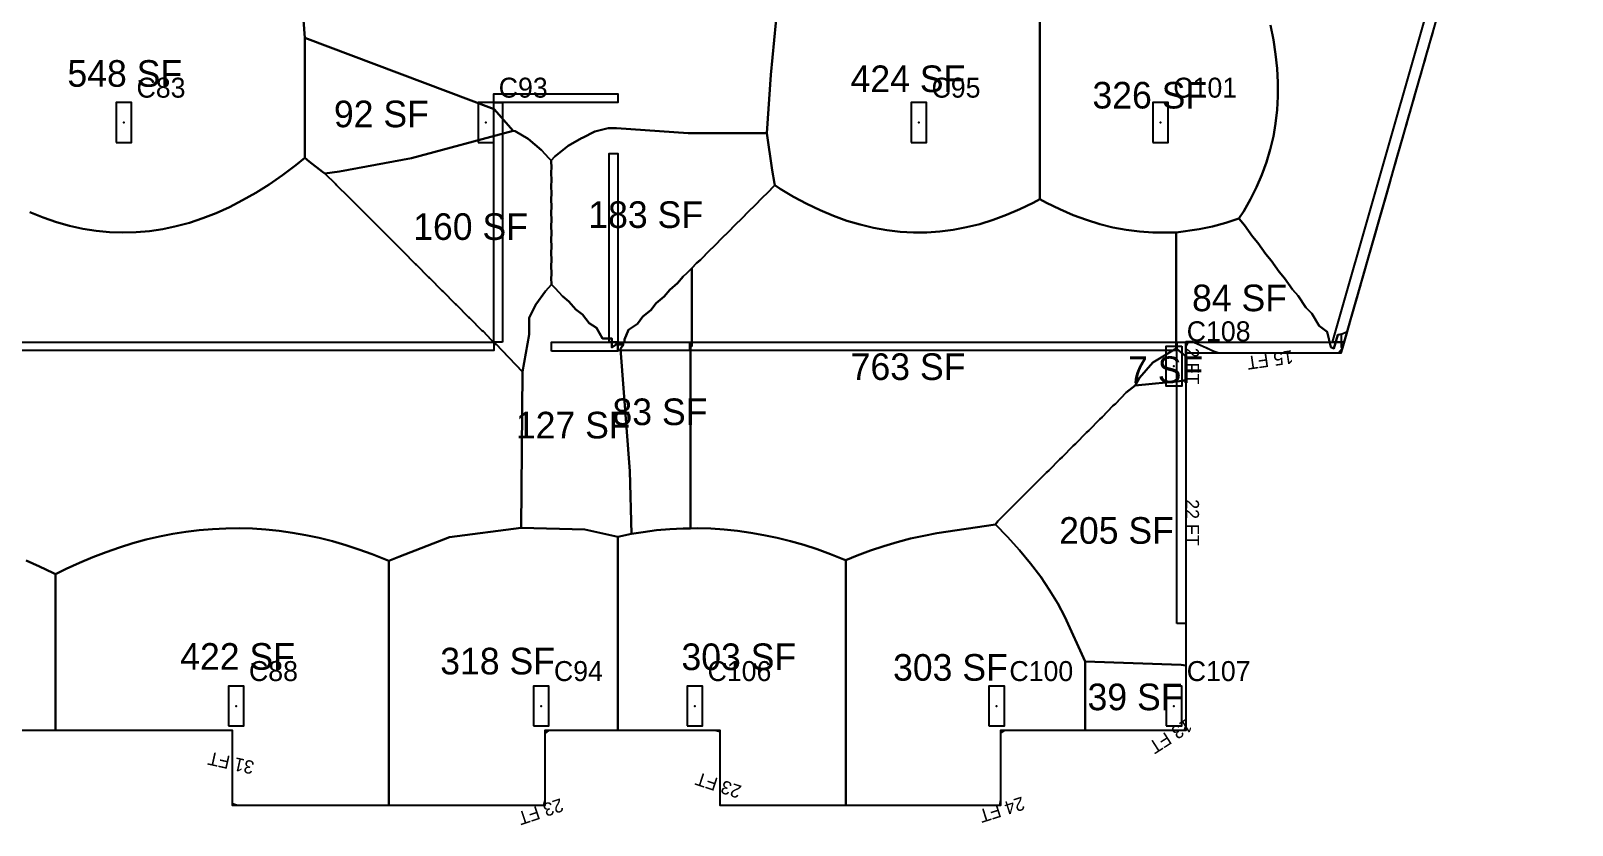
# Model space of a CAD drawing. Header units: metres. Extents: x 3272 to 9634, y 5311 to 56288.
# Drawn here: x 8162 to 9552, y 38041 to 38758 of the extents above; entities that cross this region are included whole.
import ezdxf
from ezdxf.enums import TextEntityAlignment as Align

# ---------------------------------------------------------------- set-up
doc = ezdxf.new("R2010")
doc.units = ezdxf.units.M
for name, color, linetype in [('BOUNDARY', 5, 'Continuous'), ('COL-LABEL', 2, 'Continuous'), ('COLS', 2, 'Continuous'), ('FLOOR_4_AREA_LABELS', 3, 'Continuous'), ('FLOOR_4_BOUNDARY', 5, 'Continuous'), ('FLOOR_4_COLUMNS', 7, 'Continuous'), ('FLOOR_4_FASCADE_COLUMNS', 30, 'Continuous'), ('FLOOR_4_FASCADE_WALLS', 4, 'Continuous'), ('FLOOR_4_LARGE_TRIBUTARY', 6, 'Continuous'), ('FLOOR_4_TRIBUTARY_COL_107', 2, 'Continuous'), ('FLOOR_4_TRIBUTARY_COL_33', 2, 'Continuous'), ('FLOOR_4_TRIBUTARY_COL_34', 2, 'Continuous'), ('FLOOR_4_TRIBUTARY_COL_35', 2, 'Continuous'), ('FLOOR_4_TRIBUTARY_COL_37', 2, 'Continuous'), ('FLOOR_4_TRIBUTARY_COL_39', 2, 'Continuous'), ('FLOOR_4_TRIBUTARY_COL_90', 2, 'Continuous'), ('FLOOR_4_TRIBUTARY_COL_91', 2, 'Continuous'), ('FLOOR_4_TRIBUTARY_COL_92', 2, 'Continuous'), ('FLOOR_4_TRIBUTARY_COL_93', 2, 'Continuous'), ('FLOOR_4_TRIBUTARY_COL_99', 2, 'Continuous'), ('FLOOR_4_WALL_TRIBUTARY_114', 1, 'Continuous'), ('FLOOR_4_WALL_TRIBUTARY_115', 1, 'Continuous'), ('FLOOR_4_WALL_TRIBUTARY_123', 1, 'Continuous'), ('FLOOR_4_WALL_TRIBUTARY_124', 1, 'Continuous'), ('FLOOR_4_WALL_TRIBUTARY_125', 1, 'Continuous'), ('FLOOR_4_WALL_TRIBUTARY_126', 1, 'Continuous'), ('FLOOR_4_WALL_TRIBUTARY_127', 1, 'Continuous'), ('FLOOR_4_WALL_TRIBUTARY_128', 1, 'Continuous'), ('FLOOR_4_WALL_TRIBUTARY_130', 1, 'Continuous'), ('FLOOR_4_WALL_TRIBUTARY_131', 1, 'Continuous'), ('WALL', 4, 'Continuous')]:
    doc.layers.add(name, color=color, linetype=linetype)

msp = doc.modelspace()

# ---------------------------------------------------------------- linework, layer by layer
at = {"layer": 'BOUNDARY'}
msp.add_lwpolyline([(9551.8, 39196.4), (9343.1, 38466.8), (9232.1, 38466.8), (9209.3, 38477.1), (9203.3, 38477.1), (9203.3, 38126.5), (9036.2, 38126.5), (9036.2, 38059.1), (8783.6, 38059.1), (8783.6, 38126.5), (8625.5, 38126.5), (8625.5, 38059.1), (8343.7, 38059.1), (8343.7, 38126.5), (8024.5, 38126.5)], dxfattribs=at)
at = {"layer": 'COLS'}
for points in [[(8238.7, 38656.8), (8252.7, 38656.8), (8252.7, 38692.8), (8238.7, 38692.8)], [(8565.3, 38656.8), (8579.3, 38656.8), (8579.3, 38692.8), (8565.3, 38692.8)], [(8955.6, 38656.8), (8969.6, 38656.8), (8969.6, 38692.8), (8955.6, 38692.8)], [(9173.6, 38656.8), (9187.6, 38656.8), (9187.6, 38692.8), (9173.6, 38692.8)], [(9199.7, 38473.1), (9199.7, 38437.1), (9185.7, 38437.1), (9185.7, 38473.1)], [(8340.1, 38130.7), (8354.1, 38130.7), (8354.1, 38166.7), (8340.1, 38166.7)], [(8615.1, 38130.7), (8629.1, 38130.7), (8629.1, 38166.7), (8615.1, 38166.7)], [(8753.6, 38130.7), (8767.6, 38130.7), (8767.6, 38166.7), (8753.6, 38166.7)], [(9025.8, 38130.7), (9039.8, 38130.7), (9039.8, 38166.7), (9025.8, 38166.7)], [(9185.7, 38130.7), (9199.7, 38130.7), (9199.7, 38166.7), (9185.7, 38166.7)]]:
    msp.add_lwpolyline(points, close=True, dxfattribs=at)
at = {"layer": 'FLOOR_4_BOUNDARY'}
msp.add_lwpolyline([(9551.8, 39196.4), (9343.1, 38466.8), (9232.1, 38466.8), (9209.3, 38477.1), (9203.3, 38477.1), (9203.3, 38126.5), (9036.2, 38126.5), (9036.2, 38059.1), (8783.6, 38059.1), (8783.6, 38126.5), (8625.5, 38126.5), (8625.5, 38059.1), (8343.7, 38059.1), (8343.7, 38126.5), (8024.5, 38126.5)], dxfattribs=at)
at = {"layer": 'FLOOR_4_COLUMNS'}
for p in [(8245.7, 38674.8), (8572.3, 38674.8), (8962.6, 38674.8), (9180.6, 38674.8), (9192.7, 38455.1), (8347.1, 38148.7), (8622.1, 38148.7), (8760.6, 38148.7), (9032.8, 38148.7), (9192.7, 38148.7)]:
    msp.add_point(p, dxfattribs=at)
at = {"layer": 'FLOOR_4_FASCADE_COLUMNS'}
for points in [[(9203.3, 38467.2), (9203.3, 38461.2), (9203.3, 38455.2), (9203.3, 38449.2), (9203.3, 38443.2)], [(9203.3, 38185.2), (9203.3, 38179.2), (9203.3, 38173.2), (9203.3, 38167.2), (9203.3, 38161.2), (9203.3, 38155.2), (9203.3, 38149.2), (9203.3, 38143.2), (9203.3, 38137.2), (9203.3, 38131.2), (9202, 38126.5), (9196, 38126.5), (9190, 38126.5), (9184, 38126.5), (9178, 38126.5), (9172, 38126.5), (9166, 38126.5), (9160, 38126.5), (9154, 38126.5), (9148, 38126.5), (9142, 38126.5), (9136, 38126.5), (9130, 38126.5), (9124, 38126.5), (9118, 38126.5), (9112, 38126.5)], [(8181.6, 38126.5), (8175.6, 38126.5), (8169.6, 38126.5), (8163.6, 38126.5), (8157.6, 38126.5)], [(8486.2, 38059.1), (8480.2, 38059.1), (8474.2, 38059.1), (8468.2, 38059.1), (8462.2, 38059.1), (8456.2, 38059.1), (8450.2, 38059.1), (8444.2, 38059.1), (8438.2, 38059.1), (8432.2, 38059.1), (8426.2, 38059.1), (8420.2, 38059.1), (8414.2, 38059.1), (8408.2, 38059.1), (8402.2, 38059.1), (8396.2, 38059.1), (8390.2, 38059.1), (8384.2, 38059.1), (8378.2, 38059.1), (8372.2, 38059.1), (8366.2, 38059.1), (8360.2, 38059.1), (8354.2, 38059.1), (8348.2, 38059.1), (8343.7, 38060.6), (8343.7, 38066.6), (8343.7, 38072.6), (8343.7, 38078.6), (8343.7, 38084.6), (8343.7, 38090.6), (8343.7, 38096.6), (8343.7, 38102.6), (8343.7, 38108.6), (8343.7, 38114.6), (8343.7, 38120.6), (8343.6, 38126.5), (8337.6, 38126.5), (8331.6, 38126.5), (8325.6, 38126.5), (8319.6, 38126.5), (8313.6, 38126.5), (8307.6, 38126.5), (8301.6, 38126.5), (8295.6, 38126.5), (8289.6, 38126.5), (8283.6, 38126.5), (8277.6, 38126.5), (8271.6, 38126.5), (8265.6, 38126.5), (8259.6, 38126.5), (8253.6, 38126.5), (8247.6, 38126.5), (8241.6, 38126.5), (8235.6, 38126.5), (8229.6, 38126.5), (8223.6, 38126.5), (8217.6, 38126.5), (8211.6, 38126.5), (8205.6, 38126.5), (8199.6, 38126.5), (8193.6, 38126.5), (8187.6, 38126.5), (8181.6, 38126.5)], [(8688.8, 38126.5), (8682.8, 38126.5), (8676.8, 38126.5), (8670.8, 38126.5), (8664.8, 38126.5), (8658.8, 38126.5), (8652.8, 38126.5), (8646.8, 38126.5), (8640.8, 38126.5), (8634.8, 38126.5), (8628.8, 38126.5), (8625.5, 38123.8), (8625.5, 38117.8), (8625.5, 38111.8), (8625.5, 38105.8), (8625.5, 38099.8), (8625.5, 38093.8), (8625.5, 38087.8), (8625.5, 38081.8), (8625.5, 38075.8), (8625.5, 38069.8), (8625.5, 38063.8), (8624.2, 38059.1), (8618.2, 38059.1), (8612.2, 38059.1), (8606.2, 38059.1), (8600.2, 38059.1), (8594.2, 38059.1), (8588.2, 38059.1), (8582.2, 38059.1), (8576.2, 38059.1), (8570.2, 38059.1), (8564.2, 38059.1), (8558.2, 38059.1), (8552.2, 38059.1), (8546.2, 38059.1), (8540.2, 38059.1), (8534.2, 38059.1), (8528.2, 38059.1), (8522.2, 38059.1), (8516.2, 38059.1), (8510.2, 38059.1), (8504.2, 38059.1), (8498.2, 38059.1), (8492.2, 38059.1), (8486.2, 38059.1)], [(8897.4, 38059.1), (8891.4, 38059.1), (8885.4, 38059.1), (8879.4, 38059.1), (8873.4, 38059.1), (8867.4, 38059.1), (8861.4, 38059.1), (8855.4, 38059.1), (8849.4, 38059.1), (8843.4, 38059.1), (8837.4, 38059.1), (8831.4, 38059.1), (8825.4, 38059.1), (8819.4, 38059.1), (8813.4, 38059.1), (8807.4, 38059.1), (8801.4, 38059.1), (8795.4, 38059.1), (8789.4, 38059.1), (8783.6, 38059.3), (8783.6, 38065.3), (8783.6, 38071.3), (8783.6, 38077.3), (8783.6, 38083.3), (8783.6, 38089.3), (8783.6, 38095.3), (8783.6, 38101.3), (8783.6, 38107.3), (8783.6, 38113.3), (8783.6, 38119.3), (8783.6, 38125.3), (8778.8, 38126.5), (8772.8, 38126.5), (8766.8, 38126.5), (8760.8, 38126.5), (8754.8, 38126.5), (8748.8, 38126.5), (8742.8, 38126.5), (8736.8, 38126.5), (8730.8, 38126.5), (8724.8, 38126.5), (8718.8, 38126.5), (8712.8, 38126.5), (8706.8, 38126.5), (8700.8, 38126.5), (8694.8, 38126.5), (8688.8, 38126.5)], [(9112, 38126.5), (9106, 38126.5), (9100, 38126.5), (9094, 38126.5), (9088, 38126.5), (9082, 38126.5), (9076, 38126.5), (9070, 38126.5), (9064, 38126.5), (9058, 38126.5), (9052, 38126.5), (9046, 38126.5), (9040, 38126.5), (9036.2, 38124.3), (9036.2, 38118.3), (9036.2, 38112.3), (9036.2, 38106.3), (9036.2, 38100.3), (9036.2, 38094.3), (9036.2, 38088.3), (9036.2, 38082.3), (9036.2, 38076.3), (9036.2, 38070.3), (9036.2, 38064.3), (9035.4, 38059.1), (9029.4, 38059.1), (9023.4, 38059.1), (9017.4, 38059.1), (9011.4, 38059.1), (9005.4, 38059.1), (8999.4, 38059.1), (8993.4, 38059.1), (8987.4, 38059.1), (8981.4, 38059.1), (8975.4, 38059.1), (8969.4, 38059.1), (8963.4, 38059.1), (8957.4, 38059.1), (8951.4, 38059.1), (8945.4, 38059.1), (8939.4, 38059.1), (8933.4, 38059.1), (8927.4, 38059.1), (8921.4, 38059.1), (8915.4, 38059.1), (8909.4, 38059.1), (8903.4, 38059.1), (8897.4, 38059.1)]]:
    msp.add_lwpolyline(points, dxfattribs=at)
at = {"layer": 'FLOOR_4_FASCADE_WALLS'}
for points in [[(9426.7, 38759.1), (9425.1, 38753.3), (9423.4, 38747.6), (9421.8, 38741.8), (9420.1, 38736), (9418.5, 38730.3), (9416.8, 38724.5), (9415.2, 38718.7), (9413.5, 38712.9), (9411.9, 38707.2), (9410.2, 38701.4), (9408.6, 38695.6), (9406.9, 38689.9), (9405.3, 38684.1), (9403.6, 38678.3), (9402, 38672.6), (9400.3, 38666.8), (9398.7, 38661), (9397, 38655.3), (9395.4, 38649.5), (9393.7, 38643.7), (9392.1, 38638), (9390.4, 38632.2), (9388.8, 38626.4), (9387.1, 38620.6), (9385.5, 38614.9), (9383.8, 38609.1), (9382.2, 38603.3), (9380.5, 38597.6), (9378.9, 38591.8), (9377.2, 38586), (9375.6, 38580.3), (9373.9, 38574.5), (9372.3, 38568.7), (9370.6, 38563), (9369, 38557.2), (9367.3, 38551.4), (9365.7, 38545.7), (9364, 38539.9), (9362.4, 38534.1), (9360.8, 38528.3), (9359.1, 38522.6), (9357.5, 38516.8), (9355.8, 38511), (9354.2, 38505.3), (9352.5, 38499.5), (9350.9, 38493.7), (9349.2, 38488)], [(9349.2, 38488), (9347.6, 38482.2), (9345.9, 38476.4), (9344.3, 38470.7), (9341.2, 38466.8), (9335.2, 38466.8), (9329.2, 38466.8), (9323.2, 38466.8), (9317.2, 38466.8), (9311.2, 38466.8), (9305.2, 38466.8), (9299.2, 38466.8), (9293.2, 38466.8), (9287.2, 38466.8), (9281.2, 38466.8), (9275.2, 38466.8), (9269.2, 38466.8), (9263.2, 38466.8), (9257.2, 38466.8), (9251.2, 38466.8), (9245.2, 38466.8), (9239.2, 38466.8), (9233.2, 38466.8), (9227.6, 38468.8), (9222.2, 38471.3), (9216.7, 38473.8), (9211.2, 38476.2), (9205.4, 38477.1), (9203.3, 38473.2), (9203.3, 38467.2)], [(9203.3, 38443.2), (9203.3, 38437.2), (9203.3, 38431.2), (9203.3, 38425.2), (9203.3, 38419.2), (9203.3, 38413.2), (9203.3, 38407.2), (9203.3, 38401.2), (9203.3, 38395.2), (9203.3, 38389.2), (9203.3, 38383.2), (9203.3, 38377.2), (9203.3, 38371.2), (9203.3, 38365.2), (9203.3, 38359.2), (9203.3, 38353.2), (9203.3, 38347.2), (9203.3, 38341.2), (9203.3, 38335.2), (9203.3, 38329.2), (9203.3, 38323.2), (9203.3, 38317.2), (9203.3, 38311.2), (9203.3, 38305.2), (9203.3, 38299.2), (9203.3, 38293.2), (9203.3, 38287.2), (9203.3, 38281.2), (9203.3, 38275.2), (9203.3, 38269.2), (9203.3, 38263.2), (9203.3, 38257.2), (9203.3, 38251.2), (9203.3, 38245.2), (9203.3, 38239.2), (9203.3, 38233.2), (9203.3, 38227.2), (9203.3, 38221.2), (9203.3, 38215.2), (9203.3, 38209.2), (9203.3, 38203.2), (9203.3, 38197.2), (9203.3, 38191.2), (9203.3, 38185.2)]]:
    msp.add_lwpolyline(points, dxfattribs=at)
at = {"layer": 'FLOOR_4_LARGE_TRIBUTARY'}
for points in [[(8401.9, 38842.8), (8409, 38751.3), (8409, 38643.1), (8400.9, 38636.5), (8388.9, 38627.4), (8376.9, 38619.1), (8364.9, 38611.5), (8352.9, 38604.7), (8340.9, 38598.5), (8328.9, 38593.1), (8316.9, 38588.5), (8304.9, 38584.5), (8292.9, 38581.3), (8280.9, 38578.8), (8268.9, 38577), (8256.9, 38576), (8244.9, 38575.7), (8232.9, 38576.1), (8220.9, 38577.2), (8208.9, 38579.1), (8196.9, 38581.7), (8184.9, 38585), (8172.9, 38589.1), (8160.9, 38593.9)], [(8841.2, 38843.1), (8829.2, 38717.9), (8825.7, 38665.3), (8754.5, 38665.3), (8689.9, 38669.8), (8682.5, 38669.8), (8670.5, 38666.8), (8659.4, 38661.1), (8658.5, 38660.7), (8646.5, 38653.8), (8634.5, 38644.1), (8634.5, 38644.1), (8631.2, 38640.7), (8628.9, 38642.8), (8622.5, 38650), (8610.5, 38660.1), (8598.5, 38667), (8596.9, 38667.5), (8579.6, 38686.9), (8409, 38751.3), (8401.9, 38842.8)], [(9071.6, 38842.6), (9071.6, 38605.8), (9065.7, 38602.5), (9053.7, 38596.6), (9041.7, 38591.5), (9029.7, 38587.1), (9017.7, 38583.3), (9005.7, 38580.4), (8993.7, 38578.1), (8981.7, 38576.6), (8969.7, 38575.8), (8957.7, 38575.7), (8945.7, 38576.4), (8933.7, 38577.8), (8921.7, 38579.9), (8909.7, 38582.8), (8897.7, 38586.3), (8885.7, 38590.6), (8873.7, 38595.7), (8861.7, 38601.4), (8849.7, 38607.9), (8837.7, 38615.1), (8832.8, 38618.3), (8832.4, 38619.9), (8832.4, 38619.9), (8830.3, 38631.9), (8825.7, 38665.3), (8829.2, 38717.9), (8841.2, 38843.1)], [(9279.7, 38762.8), (9282.4, 38749.5), (9284.4, 38736.5), (9285.8, 38723.6), (9286.4, 38710.9), (9286.4, 38698.4), (9285.7, 38686.2), (9284.3, 38674.1), (9282.3, 38662.2), (9279.5, 38650.5), (9276.1, 38639), (9272, 38627.7), (9267.2, 38616.6), (9261.7, 38605.6), (9255.6, 38594.9), (9251.3, 38588.3), (9239.5, 38584.4), (9227.5, 38581.2), (9215.5, 38578.8), (9194.6, 38575.7), (9173.7, 38575.8), (9161.7, 38576.6), (9149.7, 38578.1), (9137.7, 38580.3), (9125.7, 38583.3), (9113.7, 38587), (9101.7, 38591.4), (9089.7, 38596.6), (9077.7, 38602.4), (9071.6, 38605.8), (9071.6, 38605.8), (9071.6, 38842.6)], [(9426.5, 38758.2), (9423.2, 38746.7), (9419.9, 38735.2), (9416.6, 38723.6), (9413.3, 38712.1), (9410, 38700.6), (9406.7, 38689), (9403.4, 38677.5), (9400.1, 38665.9), (9396.8, 38654.4), (9393.5, 38642.9), (9390.2, 38631.3), (9386.9, 38619.8), (9383.6, 38608.3), (9380.3, 38596.7), (9377, 38585.2), (9373.7, 38573.6), (9370.4, 38562.1), (9367.1, 38550.6), (9363.8, 38539), (9360.5, 38527.5), (9357.2, 38515.9), (9353.9, 38504.4), (9350.6, 38492.9), (9348.8, 38486.4), (9344.6, 38471.8), (9343.7, 38472), (9343.7, 38483.9), (9340.4, 38483.3), (9336.9, 38471.1), (9334, 38472.4), (9330.8, 38486.1), (9323.5, 38491.6), (9316.9, 38502.5), (9316.9, 38502.5), (9311.5, 38508.1), (9304.6, 38518.5), (9299.5, 38524.2), (9292.4, 38534.5), (9287.5, 38540.2), (9280.3, 38550.4), (9275.5, 38556.2), (9268.3, 38566.3), (9263.5, 38572.2), (9256.2, 38582.3), (9251.5, 38588.1), (9251.3, 38588.3), (9255.6, 38594.9), (9261.7, 38605.6), (9267.2, 38616.6), (9272, 38627.7), (9276.1, 38639), (9279.5, 38650.5), (9282.3, 38662.2), (9284.3, 38674.1), (9285.7, 38686.2), (9286.4, 38698.4), (9286.4, 38710.9), (9285.8, 38723.6), (9284.4, 38736.5), (9282.4, 38749.5), (9279.7, 38762.8)], [(8160.9, 38593.9), (8172.9, 38589.1), (8184.9, 38585), (8196.9, 38581.7), (8208.9, 38579.1), (8220.9, 38577.2), (8232.9, 38576.1), (8244.9, 38575.7), (8256.9, 38576), (8268.9, 38577), (8280.9, 38578.8), (8292.9, 38581.3), (8304.9, 38584.5), (8316.9, 38588.5), (8328.9, 38593.1), (8340.9, 38598.5), (8352.9, 38604.7), (8364.9, 38611.5), (8376.9, 38619.1), (8388.9, 38627.4), (8400.9, 38636.5), (8409, 38643.1), (8412.9, 38639.8), (8424.9, 38630.5), (8427.1, 38629), (8436.9, 38619.2), (8437.3, 38618.8), (8448.9, 38607.2), (8449.3, 38606.8), (8460.9, 38595.2), (8461.3, 38594.8), (8472.9, 38583.2), (8473.3, 38582.8), (8484.9, 38571.1), (8485.3, 38570.8), (8496.9, 38559.1), (8497.3, 38558.8), (8508.9, 38547.1), (8509.3, 38546.8), (8520.9, 38535.1), (8521.3, 38534.8), (8532.9, 38523.1), (8533.3, 38522.8), (8544.9, 38511.1), (8545.4, 38510.8), (8556.9, 38499.1), (8557.4, 38498.8), (8568.9, 38487), (8569.8, 38486.8), (8580.5, 38475), (8581.4, 38475), (8586.9, 38469.2), (8605.1, 38450), (8604.1, 38309.4), (8539.5, 38300.8), (8493.8, 38283.3), (8484.6, 38279.5), (8481.8, 38280.7), (8469.8, 38285.5), (8457.8, 38289.9), (8445.8, 38293.8), (8433.8, 38297.3), (8421.8, 38300.3), (8409.8, 38302.9), (8397.8, 38305), (8385.8, 38306.7), (8373.8, 38307.9), (8361.8, 38308.7), (8349.8, 38309), (8337.8, 38308.9), (8325.8, 38308.3), (8313.8, 38307.3), (8301.8, 38305.8), (8289.8, 38303.9), (8277.8, 38301.5), (8265.8, 38298.7), (8253.8, 38295.4), (8241.8, 38291.7), (8229.8, 38287.5), (8217.8, 38282.9), (8205.8, 38277.8), (8193.8, 38272.3), (8184.1, 38267.5), (8181.8, 38268.7), (8169.8, 38274.5), (8157.8, 38279.8)], [(8157.8, 38279.8), (8169.8, 38274.5), (8181.8, 38268.7), (8184.1, 38267.5), (8184.1, 38126.5), (8024.5, 38126.5)]]:
    msp.add_lwpolyline(points, dxfattribs=at)
for points in [[(8409, 38643.1), (8409, 38751.3), (8579.6, 38686.9), (8596.9, 38667.5), (8505.2, 38642.8), (8440.1, 38630.8), (8427.1, 38629), (8424.9, 38630.5), (8412.9, 38639.8), (8409, 38643.1)], [(8508.9, 38547.1), (8497.3, 38558.8), (8496.9, 38559.1), (8485.3, 38570.8), (8484.9, 38571.1), (8473.3, 38582.8), (8472.9, 38583.2), (8461.3, 38594.8), (8460.9, 38595.2), (8449.3, 38606.8), (8448.9, 38607.2), (8437.3, 38618.8), (8436.9, 38619.2), (8427.1, 38629), (8440.1, 38630.8), (8505.2, 38642.8), (8596.9, 38667.5), (8598.5, 38667), (8610.5, 38660.1), (8622.5, 38650), (8628.9, 38642.8), (8631.2, 38640.7), (8631.4, 38633.6), (8631.2, 38630.8), (8631.4, 38621.6), (8631.2, 38618.8), (8631.4, 38609.6), (8631.2, 38606.8), (8631.4, 38597.6), (8631.2, 38594.8), (8631.4, 38585.6), (8631.2, 38582.8), (8631.4, 38573.6), (8631.2, 38570.8), (8631.4, 38561.6), (8631.2, 38558.8), (8631.4, 38549.6), (8631.2, 38546.8), (8631.4, 38537.6), (8631.2, 38534.8), (8631.3, 38528.7), (8625.9, 38522.8), (8617.3, 38510.8), (8611.3, 38498.8), (8611.3, 38498.8), (8611.3, 38483.8), (8605.1, 38450), (8586.9, 38469.2), (8581.4, 38475), (8580.5, 38475), (8569.8, 38486.8), (8568.9, 38487), (8557.4, 38498.8), (8556.9, 38499.1), (8545.4, 38510.8), (8544.9, 38511.1), (8533.3, 38522.8), (8532.9, 38523.1), (8521.3, 38534.8), (8520.9, 38535.1), (8509.3, 38546.8), (8508.9, 38547.1)], [(8689.9, 38476.6), (8689.6, 38474.6), (8685.9, 38471.9), (8685.9, 38480.2), (8677.3, 38480.2), (8671.9, 38489.6), (8665.3, 38493.9), (8659.2, 38501.6), (8653.3, 38506.2), (8647, 38513.6), (8641.3, 38518.4), (8634.8, 38525.6), (8631.3, 38528.7), (8631.2, 38534.8), (8631.4, 38537.6), (8631.2, 38546.8), (8631.4, 38549.6), (8631.2, 38558.8), (8631.4, 38561.6), (8631.2, 38570.8), (8631.4, 38573.6), (8631.2, 38582.8), (8631.4, 38585.6), (8631.2, 38594.8), (8631.4, 38597.6), (8631.2, 38606.8), (8631.4, 38609.6), (8631.2, 38618.8), (8631.4, 38621.6), (8631.2, 38630.8), (8631.4, 38633.6), (8631.2, 38640.7), (8634.5, 38644.1), (8646.5, 38653.8), (8658.5, 38660.7), (8659.4, 38661.1), (8670.5, 38666.8), (8682.5, 38669.8), (8689.9, 38669.8), (8754.5, 38665.3), (8825.7, 38665.3), (8830.3, 38631.9), (8832.4, 38619.9), (8832.8, 38618.3), (8825.7, 38611), (8822.3, 38607.9), (8813.7, 38599), (8810.3, 38595.9), (8801.7, 38587), (8798.3, 38583.9), (8789.7, 38575), (8786.3, 38571.9), (8777.7, 38563), (8774.3, 38559.9), (8765.7, 38551), (8762.2, 38547.9), (8757.9, 38543.4), (8753.5, 38539), (8750.2, 38535.9), (8744.9, 38530), (8738.1, 38523.9), (8732.9, 38517.9), (8725.9, 38511.9), (8720.9, 38505.7), (8713.7, 38499.9), (8708.9, 38493.3), (8700.9, 38487.9), (8697.1, 38479.3), (8697.1, 38476.6), (8689.9, 38476.6)], [(8847, 38297.4), (8835, 38300.4), (8823, 38302.9), (8811, 38305), (8799, 38306.7), (8787, 38307.9), (8775, 38308.7), (8763, 38309), (8756.6, 38308.9), (8756.6, 38473), (8757.9, 38473.1), (8757.9, 38543.4), (8762.2, 38547.9), (8765.7, 38551), (8774.3, 38559.9), (8777.7, 38563), (8786.3, 38571.9), (8789.7, 38575), (8798.3, 38583.9), (8801.7, 38587), (8810.3, 38595.9), (8813.7, 38599), (8822.3, 38607.9), (8825.7, 38611), (8832.8, 38618.3), (8837.7, 38615.1), (8849.7, 38607.9), (8861.7, 38601.4), (8873.7, 38595.7), (8885.7, 38590.6), (8897.7, 38586.3), (8909.7, 38582.8), (8921.7, 38579.9), (8933.7, 38577.8), (8945.7, 38576.4), (8957.7, 38575.7), (8969.7, 38575.8), (8981.7, 38576.6), (8993.7, 38578.1), (9005.7, 38580.4), (9017.7, 38583.3), (9029.7, 38587.1), (9041.7, 38591.5), (9053.7, 38596.6), (9065.7, 38602.5), (9071.6, 38605.8), (9077.7, 38602.4), (9089.7, 38596.6), (9101.7, 38591.4), (9113.7, 38587), (9125.7, 38583.3), (9137.7, 38580.3), (9149.7, 38578.1), (9161.7, 38576.6), (9173.7, 38575.8), (9194.6, 38575.7), (9194.6, 38471), (9173.7, 38458.4), (9161.7, 38444.6), (9157.7, 38437.8), (9149.7, 38431.3), (9139.9, 38421.2), (9137.7, 38419.3), (9127.9, 38409.2), (9125.7, 38407.3), (9115.8, 38397.2), (9113.7, 38395.3), (9103.8, 38385.2), (9101.7, 38383.2), (9091.8, 38373.2), (9089.7, 38371.2), (9079.8, 38361.2), (9077.7, 38359.2), (9067.8, 38349.2), (9065.7, 38347.2), (9055.8, 38337.2), (9053.7, 38335.2), (9043.8, 38325.2), (9041.7, 38323.2), (9034, 38315.5), (9032.4, 38313.2), (9031.8, 38312.4), (8979, 38304.5), (8967, 38302.3), (8955, 38299.6), (8943, 38296.4), (8931, 38292.8), (8919, 38288.8), (8907, 38284.3), (8896.7, 38280.1), (8895, 38280.8), (8883, 38285.6), (8871, 38290), (8859, 38293.9), (8847, 38297.4)], [(9215.5, 38474.3), (9209.3, 38477.1), (9203.3, 38477.1), (9203.3, 38464.2), (9194.6, 38471), (9194.6, 38575.7), (9215.5, 38578.8), (9227.5, 38581.2), (9239.5, 38584.4), (9251.3, 38588.3), (9251.5, 38588.1), (9256.2, 38582.3), (9263.5, 38572.2), (9268.3, 38566.3), (9275.5, 38556.2), (9280.3, 38550.4), (9287.5, 38540.2), (9292.4, 38534.5), (9299.5, 38524.2), (9304.6, 38518.5), (9311.5, 38508.1), (9316.9, 38502.5), (9323.5, 38491.6), (9330.8, 38486.1), (9334, 38472.4), (9336.9, 38471.1), (9340.4, 38483.3), (9343.7, 38483.9), (9348.8, 38486.4), (9344.6, 38471.8), (9343.1, 38466.8), (9337.1, 38466.8), (9325.1, 38466.8), (9313.1, 38466.8), (9301.1, 38466.8), (9289.1, 38466.8), (9277.1, 38466.8), (9265.1, 38466.8), (9253.1, 38466.8), (9241.1, 38466.8), (9232.1, 38466.8), (9229.1, 38468.1), (9221.4, 38471.6), (9215.5, 38474.3)], [(8714.1, 38305.6), (8703.4, 38303.9), (8702.1, 38360.5), (8693.6, 38470.8), (8696.4, 38474.6), (8689.6, 38474.6), (8689.9, 38476.6), (8697.1, 38476.6), (8697.1, 38479.3), (8700.9, 38487.9), (8708.9, 38493.3), (8713.7, 38499.9), (8720.9, 38505.7), (8725.9, 38511.9), (8732.9, 38517.9), (8738.1, 38523.9), (8744.9, 38530), (8750.2, 38535.9), (8753.5, 38539), (8757.9, 38543.4), (8757.9, 38473.1), (8756.6, 38473), (8756.6, 38308.9), (8750.1, 38308.8), (8738.1, 38308.2), (8726.1, 38307.2), (8714.1, 38305.6)], [(8702.1, 38360.5), (8703.4, 38303.9), (8691.3, 38301.3), (8661.3, 38307.8), (8604.1, 38309.4), (8605.1, 38450), (8611.3, 38483.8), (8611.3, 38498.8), (8611.3, 38498.8), (8617.3, 38510.8), (8625.9, 38522.8), (8631.3, 38528.7), (8634.8, 38525.6), (8641.3, 38518.4), (8647, 38513.6), (8653.3, 38506.2), (8659.2, 38501.6), (8665.3, 38493.9), (8671.9, 38489.6), (8677.3, 38480.2), (8685.9, 38480.2), (8685.9, 38471.9), (8689.6, 38474.6), (8696.4, 38474.6), (8693.6, 38470.8), (8702.1, 38360.5)], [(9087.9, 38241.2), (9080.6, 38253.2), (9072.5, 38265.2), (9063.4, 38277.2), (9053.5, 38289.2), (9042.7, 38301.2), (9031.8, 38312.4), (9032.4, 38313.2), (9034, 38315.5), (9041.7, 38323.2), (9043.8, 38325.2), (9053.7, 38335.2), (9055.8, 38337.2), (9065.7, 38347.2), (9067.8, 38349.2), (9077.7, 38359.2), (9079.8, 38361.2), (9089.7, 38371.2), (9091.8, 38373.2), (9101.7, 38383.2), (9103.8, 38385.2), (9113.7, 38395.3), (9115.8, 38397.2), (9125.7, 38407.3), (9127.9, 38409.2), (9137.7, 38419.3), (9139.9, 38421.2), (9149.7, 38431.3), (9157.7, 38437.8), (9200.8, 38441.8), (9203.3, 38442.7), (9203.3, 38420.4), (9203.3, 38408.4), (9203.3, 38396.4), (9203.3, 38384.4), (9203.3, 38372.4), (9203.3, 38360.4), (9203.3, 38348.4), (9203.3, 38336.4), (9203.3, 38324.4), (9203.3, 38312.4), (9203.3, 38300.4), (9203.3, 38288.4), (9203.3, 38276.4), (9203.3, 38264.4), (9203.3, 38252.4), (9203.3, 38240.4), (9203.3, 38228.8), (9203.3, 38185.2), (9199.3, 38185.8), (9112.7, 38188.8), (9094.2, 38229.2), (9087.9, 38241.2)], [(8184.1, 38267.5), (8193.8, 38272.3), (8205.8, 38277.8), (8217.8, 38282.9), (8229.8, 38287.5), (8241.8, 38291.7), (8253.8, 38295.4), (8265.8, 38298.7), (8277.8, 38301.5), (8289.8, 38303.9), (8301.8, 38305.8), (8313.8, 38307.3), (8325.8, 38308.3), (8337.8, 38308.9), (8349.8, 38309), (8361.8, 38308.7), (8373.8, 38307.9), (8385.8, 38306.7), (8397.8, 38305), (8409.8, 38302.9), (8421.8, 38300.3), (8433.8, 38297.3), (8445.8, 38293.8), (8457.8, 38289.9), (8469.8, 38285.5), (8481.8, 38280.7), (8484.6, 38279.5), (8484.6, 38059.1), (8343.7, 38059.1), (8343.7, 38126.5), (8184.1, 38126.5), (8184.1, 38267.5)], [(8484.6, 38279.5), (8493.8, 38283.3), (8539.5, 38300.8), (8604.1, 38309.4), (8661.3, 38307.8), (8691.3, 38301.3), (8691.3, 38126.5), (8625.5, 38126.5), (8625.5, 38059.1), (8484.6, 38059.1), (8484.6, 38279.5)], [(8691.3, 38301.3), (8703.4, 38303.9), (8714.1, 38305.6), (8726.1, 38307.2), (8738.1, 38308.2), (8750.1, 38308.8), (8756.6, 38308.9), (8763, 38309), (8775, 38308.7), (8787, 38307.9), (8799, 38306.7), (8811, 38305), (8823, 38302.9), (8835, 38300.4), (8847, 38297.4), (8859, 38293.9), (8871, 38290), (8883, 38285.6), (8895, 38280.8), (8896.7, 38280.1), (8896.7, 38059.1), (8783.6, 38059.1), (8783.6, 38126.5), (8691.3, 38126.5), (8691.3, 38301.3)], [(8896.7, 38280.1), (8907, 38284.3), (8919, 38288.8), (8931, 38292.8), (8943, 38296.4), (8955, 38299.6), (8967, 38302.3), (8979, 38304.5), (9031.8, 38312.4), (9042.7, 38301.2), (9053.5, 38289.2), (9063.4, 38277.2), (9072.5, 38265.2), (9080.6, 38253.2), (9087.9, 38241.2), (9094.2, 38229.2), (9112.7, 38188.8), (9112.7, 38126.5), (9036.2, 38126.5), (9036.2, 38059.1), (8896.7, 38059.1), (8896.7, 38280.1)], [(9112.7, 38188.8), (9199.3, 38185.8), (9203.3, 38185.2), (9203.3, 38126.5), (9112.7, 38126.5), (9112.7, 38188.8)]]:
    msp.add_lwpolyline(points, close=True, dxfattribs=at)
at = {"layer": 'FLOOR_4_TRIBUTARY_COL_107'}
msp.add_lwpolyline([(9161.7, 38444.6), (9173.7, 38458.4), (9194.6, 38471), (9203.3, 38464.2), (9203.3, 38442.7), (9200.8, 38441.8), (9157.7, 38437.8), (9161.7, 38444.6)], close=True, dxfattribs=at)
at = {"layer": 'FLOOR_4_TRIBUTARY_COL_33'}
msp.add_lwpolyline([(8691.3, 38301.3), (8703.4, 38303.9), (8714.1, 38305.6), (8726.1, 38307.2), (8738.1, 38308.2), (8750.1, 38308.8), (8756.6, 38308.9), (8763, 38309), (8775, 38308.7), (8787, 38307.9), (8799, 38306.7), (8811, 38305), (8823, 38302.9), (8835, 38300.4), (8847, 38297.4), (8859, 38293.9), (8871, 38290), (8883, 38285.6), (8895, 38280.8), (8896.7, 38280.1), (8896.7, 38059.1), (8783.6, 38059.1), (8783.6, 38126.5), (8691.3, 38126.5), (8691.3, 38301.3)], close=True, dxfattribs=at)
at = {"layer": 'FLOOR_4_TRIBUTARY_COL_34'}
msp.add_lwpolyline([(8157.8, 38279.8), (8169.8, 38274.5), (8181.8, 38268.7), (8184.1, 38267.5), (8184.1, 38126.5), (8024.5, 38126.5)], dxfattribs=at)
at = {"layer": 'FLOOR_4_TRIBUTARY_COL_35'}
msp.add_lwpolyline([(9112.7, 38188.8), (9199.3, 38185.8), (9203.3, 38185.2), (9203.3, 38126.5), (9112.7, 38126.5), (9112.7, 38188.8)], close=True, dxfattribs=at)
at = {"layer": 'FLOOR_4_TRIBUTARY_COL_37'}
msp.add_lwpolyline([(9071.6, 38842.6), (9071.6, 38605.8), (9065.7, 38602.5), (9053.7, 38596.6), (9041.7, 38591.5), (9029.7, 38587.1), (9017.7, 38583.3), (9005.7, 38580.4), (8993.7, 38578.1), (8981.7, 38576.6), (8969.7, 38575.8), (8957.7, 38575.7), (8945.7, 38576.4), (8933.7, 38577.8), (8921.7, 38579.9), (8909.7, 38582.8), (8897.7, 38586.3), (8885.7, 38590.6), (8873.7, 38595.7), (8861.7, 38601.4), (8849.7, 38607.9), (8837.7, 38615.1), (8832.8, 38618.3), (8832.4, 38619.9), (8832.4, 38619.9), (8830.3, 38631.9), (8825.7, 38665.3), (8829.2, 38717.9), (8841.2, 38843.1)], dxfattribs=at)
at = {"layer": 'FLOOR_4_TRIBUTARY_COL_39'}
msp.add_lwpolyline([(8401.9, 38842.8), (8409, 38751.3), (8409, 38643.1), (8400.9, 38636.5), (8388.9, 38627.4), (8376.9, 38619.1), (8364.9, 38611.5), (8352.9, 38604.7), (8340.9, 38598.5), (8328.9, 38593.1), (8316.9, 38588.5), (8304.9, 38584.5), (8292.9, 38581.3), (8280.9, 38578.8), (8268.9, 38577), (8256.9, 38576), (8244.9, 38575.7), (8232.9, 38576.1), (8220.9, 38577.2), (8208.9, 38579.1), (8196.9, 38581.7), (8184.9, 38585), (8172.9, 38589.1), (8160.9, 38593.9)], dxfattribs=at)
at = {"layer": 'FLOOR_4_TRIBUTARY_COL_90'}
msp.add_lwpolyline([(8184.1, 38267.5), (8193.8, 38272.3), (8205.8, 38277.8), (8217.8, 38282.9), (8229.8, 38287.5), (8241.8, 38291.7), (8253.8, 38295.4), (8265.8, 38298.7), (8277.8, 38301.5), (8289.8, 38303.9), (8301.8, 38305.8), (8313.8, 38307.3), (8325.8, 38308.3), (8337.8, 38308.9), (8349.8, 38309), (8361.8, 38308.7), (8373.8, 38307.9), (8385.8, 38306.7), (8397.8, 38305), (8409.8, 38302.9), (8421.8, 38300.3), (8433.8, 38297.3), (8445.8, 38293.8), (8457.8, 38289.9), (8469.8, 38285.5), (8481.8, 38280.7), (8484.6, 38279.5), (8484.6, 38059.1), (8343.7, 38059.1), (8343.7, 38126.5), (8184.1, 38126.5), (8184.1, 38267.5)], close=True, dxfattribs=at)
at = {"layer": 'FLOOR_4_TRIBUTARY_COL_91'}
msp.add_lwpolyline([(8484.6, 38279.5), (8493.8, 38283.3), (8539.5, 38300.8), (8604.1, 38309.4), (8661.3, 38307.8), (8691.3, 38301.3), (8691.3, 38126.5), (8625.5, 38126.5), (8625.5, 38059.1), (8484.6, 38059.1), (8484.6, 38279.5)], close=True, dxfattribs=at)
at = {"layer": 'FLOOR_4_TRIBUTARY_COL_92'}
msp.add_lwpolyline([(8896.7, 38280.1), (8907, 38284.3), (8919, 38288.8), (8931, 38292.8), (8943, 38296.4), (8955, 38299.6), (8967, 38302.3), (8979, 38304.5), (9031.8, 38312.4), (9042.7, 38301.2), (9053.5, 38289.2), (9063.4, 38277.2), (9072.5, 38265.2), (9080.6, 38253.2), (9087.9, 38241.2), (9094.2, 38229.2), (9112.7, 38188.8), (9112.7, 38126.5), (9036.2, 38126.5), (9036.2, 38059.1), (8896.7, 38059.1), (8896.7, 38280.1)], close=True, dxfattribs=at)
at = {"layer": 'FLOOR_4_TRIBUTARY_COL_93'}
msp.add_lwpolyline([(9279.7, 38762.8), (9282.4, 38749.5), (9284.4, 38736.5), (9285.8, 38723.6), (9286.4, 38710.9), (9286.4, 38698.4), (9285.7, 38686.2), (9284.3, 38674.1), (9282.3, 38662.2), (9279.5, 38650.5), (9276.1, 38639), (9272, 38627.7), (9267.2, 38616.6), (9261.7, 38605.6), (9255.6, 38594.9), (9251.3, 38588.3), (9239.5, 38584.4), (9227.5, 38581.2), (9215.5, 38578.8), (9194.6, 38575.7), (9173.7, 38575.8), (9161.7, 38576.6), (9149.7, 38578.1), (9137.7, 38580.3), (9125.7, 38583.3), (9113.7, 38587), (9101.7, 38591.4), (9089.7, 38596.6), (9077.7, 38602.4), (9071.6, 38605.8), (9071.6, 38605.8), (9071.6, 38842.6)], dxfattribs=at)
at = {"layer": 'FLOOR_4_TRIBUTARY_COL_99'}
msp.add_lwpolyline([(8409, 38643.1), (8409, 38751.3), (8579.6, 38686.9), (8596.9, 38667.5), (8505.2, 38642.8), (8440.1, 38630.8), (8427.1, 38629), (8424.9, 38630.5), (8412.9, 38639.8), (8409, 38643.1)], close=True, dxfattribs=at)
at = {"layer": 'FLOOR_4_WALL_TRIBUTARY_114'}
msp.add_lwpolyline([(8847, 38297.4), (8835, 38300.4), (8823, 38302.9), (8811, 38305), (8799, 38306.7), (8787, 38307.9), (8775, 38308.7), (8763, 38309), (8756.6, 38308.9), (8756.6, 38473), (8757.9, 38473.1), (8757.9, 38543.4), (8762.2, 38547.9), (8765.7, 38551), (8774.3, 38559.9), (8777.7, 38563), (8786.3, 38571.9), (8789.7, 38575), (8798.3, 38583.9), (8801.7, 38587), (8810.3, 38595.9), (8813.7, 38599), (8822.3, 38607.9), (8825.7, 38611), (8832.8, 38618.3), (8837.7, 38615.1), (8849.7, 38607.9), (8861.7, 38601.4), (8873.7, 38595.7), (8885.7, 38590.6), (8897.7, 38586.3), (8909.7, 38582.8), (8921.7, 38579.9), (8933.7, 38577.8), (8945.7, 38576.4), (8957.7, 38575.7), (8969.7, 38575.8), (8981.7, 38576.6), (8993.7, 38578.1), (9005.7, 38580.4), (9017.7, 38583.3), (9029.7, 38587.1), (9041.7, 38591.5), (9053.7, 38596.6), (9065.7, 38602.5), (9071.6, 38605.8), (9077.7, 38602.4), (9089.7, 38596.6), (9101.7, 38591.4), (9113.7, 38587), (9125.7, 38583.3), (9137.7, 38580.3), (9149.7, 38578.1), (9161.7, 38576.6), (9173.7, 38575.8), (9194.6, 38575.7), (9194.6, 38471), (9173.7, 38458.4), (9161.7, 38444.6), (9157.7, 38437.8), (9149.7, 38431.3), (9139.9, 38421.2), (9137.7, 38419.3), (9127.9, 38409.2), (9125.7, 38407.3), (9115.8, 38397.2), (9113.7, 38395.3), (9103.8, 38385.2), (9101.7, 38383.2), (9091.8, 38373.2), (9089.7, 38371.2), (9079.8, 38361.2), (9077.7, 38359.2), (9067.8, 38349.2), (9065.7, 38347.2), (9055.8, 38337.2), (9053.7, 38335.2), (9043.8, 38325.2), (9041.7, 38323.2), (9034, 38315.5), (9032.4, 38313.2), (9031.8, 38312.4), (8979, 38304.5), (8967, 38302.3), (8955, 38299.6), (8943, 38296.4), (8931, 38292.8), (8919, 38288.8), (8907, 38284.3), (8896.7, 38280.1), (8895, 38280.8), (8883, 38285.6), (8871, 38290), (8859, 38293.9), (8847, 38297.4)], close=True, dxfattribs=at)
at = {"layer": 'FLOOR_4_WALL_TRIBUTARY_115'}
msp.add_lwpolyline([(9087.9, 38241.2), (9080.6, 38253.2), (9072.5, 38265.2), (9063.4, 38277.2), (9053.5, 38289.2), (9042.7, 38301.2), (9031.8, 38312.4), (9032.4, 38313.2), (9034, 38315.5), (9041.7, 38323.2), (9043.8, 38325.2), (9053.7, 38335.2), (9055.8, 38337.2), (9065.7, 38347.2), (9067.8, 38349.2), (9077.7, 38359.2), (9079.8, 38361.2), (9089.7, 38371.2), (9091.8, 38373.2), (9101.7, 38383.2), (9103.8, 38385.2), (9113.7, 38395.3), (9115.8, 38397.2), (9125.7, 38407.3), (9127.9, 38409.2), (9137.7, 38419.3), (9139.9, 38421.2), (9149.7, 38431.3), (9157.7, 38437.8), (9200.8, 38441.8), (9203.3, 38442.7), (9203.3, 38420.4), (9203.3, 38408.4), (9203.3, 38396.4), (9203.3, 38384.4), (9203.3, 38372.4), (9203.3, 38360.4), (9203.3, 38348.4), (9203.3, 38336.4), (9203.3, 38324.4), (9203.3, 38312.4), (9203.3, 38300.4), (9203.3, 38288.4), (9203.3, 38276.4), (9203.3, 38264.4), (9203.3, 38252.4), (9203.3, 38240.4), (9203.3, 38228.8), (9203.3, 38185.2), (9199.3, 38185.8), (9112.7, 38188.8), (9094.2, 38229.2), (9087.9, 38241.2)], close=True, dxfattribs=at)
at = {"layer": 'FLOOR_4_WALL_TRIBUTARY_123'}
msp.add_lwpolyline([(8160.9, 38593.9), (8172.9, 38589.1), (8184.9, 38585), (8196.9, 38581.7), (8208.9, 38579.1), (8220.9, 38577.2), (8232.9, 38576.1), (8244.9, 38575.7), (8256.9, 38576), (8268.9, 38577), (8280.9, 38578.8), (8292.9, 38581.3), (8304.9, 38584.5), (8316.9, 38588.5), (8328.9, 38593.1), (8340.9, 38598.5), (8352.9, 38604.7), (8364.9, 38611.5), (8376.9, 38619.1), (8388.9, 38627.4), (8400.9, 38636.5), (8409, 38643.1), (8412.9, 38639.8), (8424.9, 38630.5), (8427.1, 38629), (8436.9, 38619.2), (8437.3, 38618.8), (8448.9, 38607.2), (8449.3, 38606.8), (8460.9, 38595.2), (8461.3, 38594.8), (8472.9, 38583.2), (8473.3, 38582.8), (8484.9, 38571.1), (8485.3, 38570.8), (8496.9, 38559.1), (8497.3, 38558.8), (8508.9, 38547.1), (8509.3, 38546.8), (8520.9, 38535.1), (8521.3, 38534.8), (8532.9, 38523.1), (8533.3, 38522.8), (8544.9, 38511.1), (8545.4, 38510.8), (8556.9, 38499.1), (8557.4, 38498.8), (8568.9, 38487), (8569.8, 38486.8), (8580.5, 38475), (8581.4, 38475), (8586.9, 38469.2), (8605.1, 38450), (8604.1, 38309.4), (8539.5, 38300.8), (8493.8, 38283.3), (8484.6, 38279.5), (8481.8, 38280.7), (8469.8, 38285.5), (8457.8, 38289.9), (8445.8, 38293.8), (8433.8, 38297.3), (8421.8, 38300.3), (8409.8, 38302.9), (8397.8, 38305), (8385.8, 38306.7), (8373.8, 38307.9), (8361.8, 38308.7), (8349.8, 38309), (8337.8, 38308.9), (8325.8, 38308.3), (8313.8, 38307.3), (8301.8, 38305.8), (8289.8, 38303.9), (8277.8, 38301.5), (8265.8, 38298.7), (8253.8, 38295.4), (8241.8, 38291.7), (8229.8, 38287.5), (8217.8, 38282.9), (8205.8, 38277.8), (8193.8, 38272.3), (8184.1, 38267.5), (8181.8, 38268.7), (8169.8, 38274.5), (8157.8, 38279.8)], dxfattribs=at)
at = {"layer": 'FLOOR_4_WALL_TRIBUTARY_124'}
msp.add_lwpolyline([(8841.2, 38843.1), (8829.2, 38717.9), (8825.7, 38665.3), (8754.5, 38665.3), (8689.9, 38669.8), (8682.5, 38669.8), (8670.5, 38666.8), (8659.4, 38661.1), (8658.5, 38660.7), (8646.5, 38653.8), (8634.5, 38644.1), (8634.5, 38644.1), (8631.2, 38640.7), (8628.9, 38642.8), (8622.5, 38650), (8610.5, 38660.1), (8598.5, 38667), (8596.9, 38667.5), (8579.6, 38686.9), (8409, 38751.3), (8401.9, 38842.8)], dxfattribs=at)
at = {"layer": 'FLOOR_4_WALL_TRIBUTARY_125'}
msp.add_lwpolyline([(8689.9, 38476.6), (8689.6, 38474.6), (8685.9, 38471.9), (8685.9, 38480.2), (8677.3, 38480.2), (8671.9, 38489.6), (8665.3, 38493.9), (8659.2, 38501.6), (8653.3, 38506.2), (8647, 38513.6), (8641.3, 38518.4), (8634.8, 38525.6), (8631.3, 38528.7), (8631.2, 38534.8), (8631.4, 38537.6), (8631.2, 38546.8), (8631.4, 38549.6), (8631.2, 38558.8), (8631.4, 38561.6), (8631.2, 38570.8), (8631.4, 38573.6), (8631.2, 38582.8), (8631.4, 38585.6), (8631.2, 38594.8), (8631.4, 38597.6), (8631.2, 38606.8), (8631.4, 38609.6), (8631.2, 38618.8), (8631.4, 38621.6), (8631.2, 38630.8), (8631.4, 38633.6), (8631.2, 38640.7), (8634.5, 38644.1), (8646.5, 38653.8), (8658.5, 38660.7), (8659.4, 38661.1), (8670.5, 38666.8), (8682.5, 38669.8), (8689.9, 38669.8), (8754.5, 38665.3), (8825.7, 38665.3), (8830.3, 38631.9), (8832.4, 38619.9), (8832.8, 38618.3), (8825.7, 38611), (8822.3, 38607.9), (8813.7, 38599), (8810.3, 38595.9), (8801.7, 38587), (8798.3, 38583.9), (8789.7, 38575), (8786.3, 38571.9), (8777.7, 38563), (8774.3, 38559.9), (8765.7, 38551), (8762.2, 38547.9), (8757.9, 38543.4), (8753.5, 38539), (8750.2, 38535.9), (8744.9, 38530), (8738.1, 38523.9), (8732.9, 38517.9), (8725.9, 38511.9), (8720.9, 38505.7), (8713.7, 38499.9), (8708.9, 38493.3), (8700.9, 38487.9), (8697.1, 38479.3), (8697.1, 38476.6), (8689.9, 38476.6)], close=True, dxfattribs=at)
at = {"layer": 'FLOOR_4_WALL_TRIBUTARY_126'}
msp.add_lwpolyline([(8508.9, 38547.1), (8497.3, 38558.8), (8496.9, 38559.1), (8485.3, 38570.8), (8484.9, 38571.1), (8473.3, 38582.8), (8472.9, 38583.2), (8461.3, 38594.8), (8460.9, 38595.2), (8449.3, 38606.8), (8448.9, 38607.2), (8437.3, 38618.8), (8436.9, 38619.2), (8427.1, 38629), (8440.1, 38630.8), (8505.2, 38642.8), (8596.9, 38667.5), (8598.5, 38667), (8610.5, 38660.1), (8622.5, 38650), (8628.9, 38642.8), (8631.2, 38640.7), (8631.4, 38633.6), (8631.2, 38630.8), (8631.4, 38621.6), (8631.2, 38618.8), (8631.4, 38609.6), (8631.2, 38606.8), (8631.4, 38597.6), (8631.2, 38594.8), (8631.4, 38585.6), (8631.2, 38582.8), (8631.4, 38573.6), (8631.2, 38570.8), (8631.4, 38561.6), (8631.2, 38558.8), (8631.4, 38549.6), (8631.2, 38546.8), (8631.4, 38537.6), (8631.2, 38534.8), (8631.3, 38528.7), (8625.9, 38522.8), (8617.3, 38510.8), (8611.3, 38498.8), (8611.3, 38498.8), (8611.3, 38483.8), (8605.1, 38450), (8586.9, 38469.2), (8581.4, 38475), (8580.5, 38475), (8569.8, 38486.8), (8568.9, 38487), (8557.4, 38498.8), (8556.9, 38499.1), (8545.4, 38510.8), (8544.9, 38511.1), (8533.3, 38522.8), (8532.9, 38523.1), (8521.3, 38534.8), (8520.9, 38535.1), (8509.3, 38546.8), (8508.9, 38547.1)], close=True, dxfattribs=at)
at = {"layer": 'FLOOR_4_WALL_TRIBUTARY_127'}
msp.add_lwpolyline([(8702.1, 38360.5), (8703.4, 38303.9), (8691.3, 38301.3), (8661.3, 38307.8), (8604.1, 38309.4), (8605.1, 38450), (8611.3, 38483.8), (8611.3, 38498.8), (8611.3, 38498.8), (8617.3, 38510.8), (8625.9, 38522.8), (8631.3, 38528.7), (8634.8, 38525.6), (8641.3, 38518.4), (8647, 38513.6), (8653.3, 38506.2), (8659.2, 38501.6), (8665.3, 38493.9), (8671.9, 38489.6), (8677.3, 38480.2), (8685.9, 38480.2), (8685.9, 38471.9), (8689.6, 38474.6), (8696.4, 38474.6), (8693.6, 38470.8), (8702.1, 38360.5)], close=True, dxfattribs=at)
at = {"layer": 'FLOOR_4_WALL_TRIBUTARY_128'}
msp.add_lwpolyline([(8714.1, 38305.6), (8703.4, 38303.9), (8702.1, 38360.5), (8693.6, 38470.8), (8696.4, 38474.6), (8689.6, 38474.6), (8689.9, 38476.6), (8697.1, 38476.6), (8697.1, 38479.3), (8700.9, 38487.9), (8708.9, 38493.3), (8713.7, 38499.9), (8720.9, 38505.7), (8725.9, 38511.9), (8732.9, 38517.9), (8738.1, 38523.9), (8744.9, 38530), (8750.2, 38535.9), (8753.5, 38539), (8757.9, 38543.4), (8757.9, 38473.1), (8756.6, 38473), (8756.6, 38308.9), (8750.1, 38308.8), (8738.1, 38308.2), (8726.1, 38307.2), (8714.1, 38305.6)], close=True, dxfattribs=at)
at = {"layer": 'FLOOR_4_WALL_TRIBUTARY_130'}
msp.add_lwpolyline([(9215.5, 38474.3), (9209.3, 38477.1), (9203.3, 38477.1), (9203.3, 38464.2), (9194.6, 38471), (9194.6, 38575.7), (9215.5, 38578.8), (9227.5, 38581.2), (9239.5, 38584.4), (9251.3, 38588.3), (9251.5, 38588.1), (9256.2, 38582.3), (9263.5, 38572.2), (9268.3, 38566.3), (9275.5, 38556.2), (9280.3, 38550.4), (9287.5, 38540.2), (9292.4, 38534.5), (9299.5, 38524.2), (9304.6, 38518.5), (9311.5, 38508.1), (9316.9, 38502.5), (9323.5, 38491.6), (9330.8, 38486.1), (9334, 38472.4), (9336.9, 38471.1), (9340.4, 38483.3), (9343.7, 38483.9), (9348.8, 38486.4), (9344.6, 38471.8), (9343.1, 38466.8), (9337.1, 38466.8), (9325.1, 38466.8), (9313.1, 38466.8), (9301.1, 38466.8), (9289.1, 38466.8), (9277.1, 38466.8), (9265.1, 38466.8), (9253.1, 38466.8), (9241.1, 38466.8), (9232.1, 38466.8), (9229.1, 38468.1), (9221.4, 38471.6), (9215.5, 38474.3)], close=True, dxfattribs=at)
at = {"layer": 'FLOOR_4_WALL_TRIBUTARY_131'}
msp.add_lwpolyline([(9426.5, 38758.2), (9423.2, 38746.7), (9419.9, 38735.2), (9416.6, 38723.6), (9413.3, 38712.1), (9410, 38700.6), (9406.7, 38689), (9403.4, 38677.5), (9400.1, 38665.9), (9396.8, 38654.4), (9393.5, 38642.9), (9390.2, 38631.3), (9386.9, 38619.8), (9383.6, 38608.3), (9380.3, 38596.7), (9377, 38585.2), (9373.7, 38573.6), (9370.4, 38562.1), (9367.1, 38550.6), (9363.8, 38539), (9360.5, 38527.5), (9357.2, 38515.9), (9353.9, 38504.4), (9350.6, 38492.9), (9348.8, 38486.4), (9344.6, 38471.8), (9343.7, 38472), (9343.7, 38483.9), (9340.4, 38483.3), (9336.9, 38471.1), (9334, 38472.4), (9330.8, 38486.1), (9323.5, 38491.6), (9316.9, 38502.5), (9316.9, 38502.5), (9311.5, 38508.1), (9304.6, 38518.5), (9299.5, 38524.2), (9292.4, 38534.5), (9287.5, 38540.2), (9280.3, 38550.4), (9275.5, 38556.2), (9268.3, 38566.3), (9263.5, 38572.2), (9256.2, 38582.3), (9251.5, 38588.1), (9251.3, 38588.3), (9255.6, 38594.9), (9261.7, 38605.6), (9267.2, 38616.6), (9272, 38627.7), (9276.1, 38639), (9279.5, 38650.5), (9282.3, 38662.2), (9284.3, 38674.1), (9285.7, 38686.2), (9286.4, 38698.4), (9286.4, 38710.9), (9285.8, 38723.6), (9284.4, 38736.5), (9282.4, 38749.5), (9279.7, 38762.8)], dxfattribs=at)
at = {"layer": 'WALL'}
for points in [[(9346, 38476.8), (9335.6, 38476.8), (9542.2, 39199.2), (9551.8, 39196.4)], [(8688.5, 38692.8), (8683.3, 38692.8), (8579.3, 38692.8), (8579.3, 38700.8), (8691.3, 38700.8), (8691.3, 38692.8)], [(8587.3, 38476.8), (8580.6, 38476.8), (8579.3, 38476.8), (8579.3, 38692.8), (8587.3, 38692.8)], [(8688.5, 38476.8), (8683.3, 38476.8), (8683.3, 38646.8), (8691.3, 38646.8), (8691.3, 38476.8)], [(8499.8, 38469.2), (8472.8, 38469.2), (6909.1, 38469.2), (6909.1, 38476.8), (8579.3, 38476.8), (8579.3, 38469.2)], [(8631.3, 38468.8), (8631.3, 38470), (8631.3, 38476.8), (8691.3, 38476.8), (8691.3, 38468.8)], [(8756.1, 38469.2), (8742.4, 38469.2), (8691.3, 38469.2), (8691.3, 38476.8), (8756.1, 38476.8)], [(8985, 38469.2), (8958, 38469.2), (8756.1, 38469.2), (8756.1, 38476.8), (9195.3, 38476.8), (9195.3, 38469.2)], [(9195.3, 38223.2), (9195.3, 38244.6), (9195.3, 38476.8), (9203.3, 38476.8), (9203.3, 38223.2)], [(9343.1, 38466.8), (9227.6, 38466.8), (9203.3, 38466.8), (9203.3, 38476.8), (9346, 38476.8)]]:
    msp.add_lwpolyline(points, close=True, dxfattribs=at)

# ---------------------------------------------------------------- texts
at = {"layer": 'COL-LABEL'}
for s, p in [('C83', (8257.2, 38697.3)), ('C93', (8583.8, 38697.3)), ('C95', (8974.1, 38697.3)), ('C101', (9192.1, 38697.3)), ('C108', (9204.2, 38477.6)), ('C88', (8358.6, 38171.2)), ('C94', (8633.6, 38171.2)), ('C106', (8772.1, 38171.2)), ('C100', (9044.3, 38171.2)), ('C107', (9204.2, 38171.2))]:
    msp.add_text(s, height=18, dxfattribs=at).set_placement(p)
at = {"layer": 'FLOOR_4_AREA_LABELS'}
for s, p in [('548 SF', (8246.6, 38719.1)), ('424 SF', (8952.8, 38714.3)), ('326 SF', (9170.9, 38699.5)), ('92 SF', (8478, 38682.6)), ('183 SF', (8716.3, 38591.8)), ('160 SF', (8558.4, 38581)), ('84 SF', (9251.8, 38516.7)), ('763 SF', (8952.9, 38454.7)), ('7 SF', (9185.2, 38451.9)), ('83 SF', (8729.2, 38414)), ('127 SF', (8651, 38402)), ('205 SF', (9140.9, 38307)), ('422 SF', (8348.3, 38193.4)), ('318 SF', (8582.8, 38189.2)), ('303 SF', (8800.3, 38193.1)), ('303 SF', (8991.1, 38183.5)), ('39 SF', (9157.6, 38156.9))]:
    msp.add_text(s, height=24, dxfattribs=at).set_placement(p, align=Align.MIDDLE_CENTER)
at = {"layer": 'FLOOR_4_FASCADE_COLUMNS'}
for s, rotation, p in [('2 FT', -90, (9209.3, 38455.2)), ('13 FT', -147.2421, (9189.7, 38121.4)), ('31 FT', 167.5279, (8342.4, 38097.3)), ('23 FT', 162.1015, (8781.8, 38077.2)), ('23 FT', -161.6067, (8621.6, 38053.4)), ('24 FT', -162.5712, (9037.5, 38055.2))]:
    msp.add_text(s, height=12, rotation=rotation, dxfattribs=at).set_placement(p, align=Align.MIDDLE_CENTER)
at = {"layer": 'FLOOR_4_FASCADE_WALLS'}
for s, rotation, p in [('15 FT', -171.9082, (9279.4, 38460.8)), ('22 FT', -90, (9209.3, 38314.2))]:
    msp.add_text(s, height=12, rotation=rotation, dxfattribs=at).set_placement(p, align=Align.MIDDLE_CENTER)

doc.saveas('drawing.dxf')
